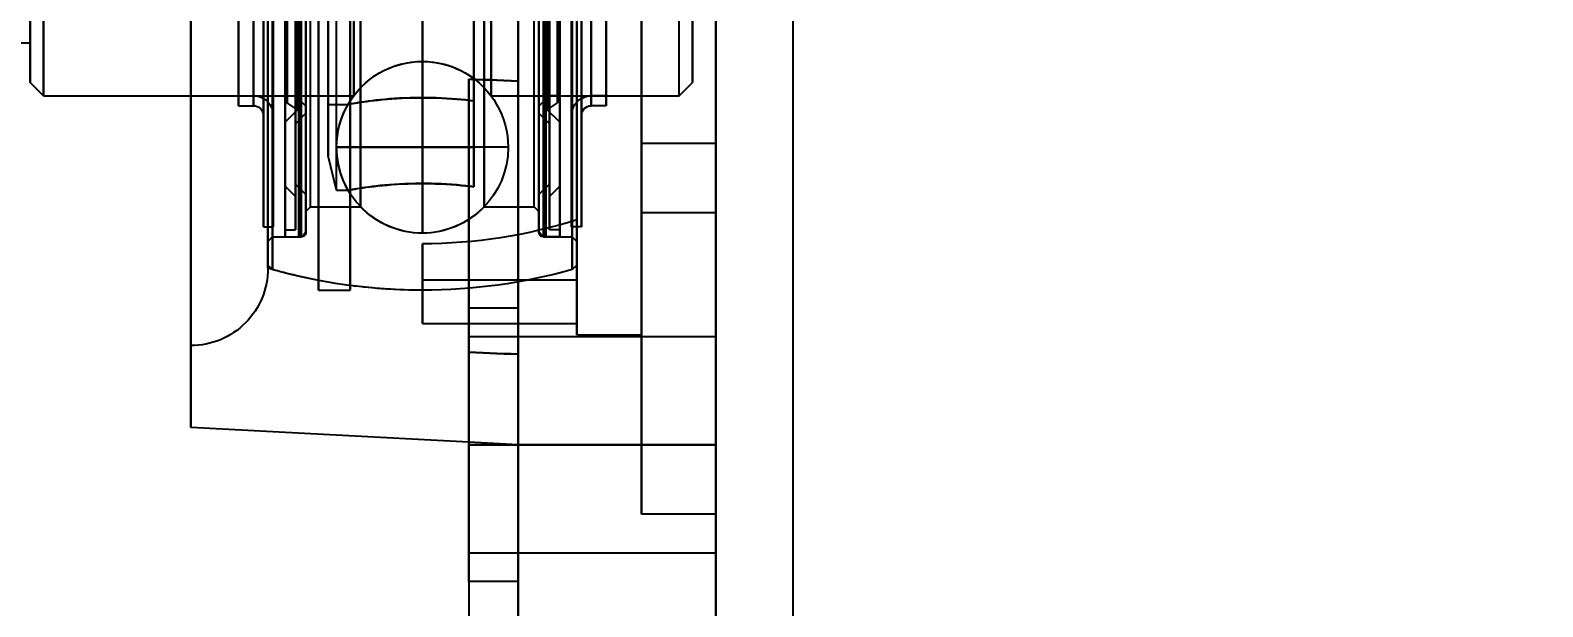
# Model space of a CAD drawing. Header units: millimetres. Extents: x -5505 to 394412, y -8522 to 584759.
# Drawn here: x 30816.9 to 30914.9, y 15663.4 to 15700.7 of the extents above; entities that cross this region are included whole.
import ezdxf

# ---------------------------------------------------------------- set-up
doc = ezdxf.new("R2010")
doc.units = ezdxf.units.MM
doc.linetypes.add('CEN', pattern=[62, 60, -1, 0, -1])
doc.layers.add('MAIN-1', color=7, linetype='Continuous')
doc.layers.add('지시선', color=1, linetype='CEN', lineweight=20)
doc.styles.get("Standard").update_dxf_attribs({"font": 'arial.ttf'})
doc.dimstyles.new('COAD', dxfattribs={"dimtxt": 100, "dimasz": 100, "dimexe": 1.25, "dimexo": 0.625, "dimtad": 1, "dimtxsty": 'Standard', "dimcen": 0, "dimclrd": 161, "dimclre": 161, "dimclrt": 6, "dimadec": 0, "dimazin": 0, "dimtfac": 1, "dimtmove": 0, "dimatfit": 3, "dimfxl": 0, "dimlwd": 5, "dimarcsym": 0})
doc.dimstyles.new('양쪽화살표지름', dxfattribs={"dimtxt": 3.5, "dimasz": 3.5, "dimexe": 2, "dimexo": 1.5, "dimgap": 0.8, "dimtad": 1, "dimdsep": 46, "dimtxsty": 'Standard', "dimcen": 0, "dimclrd": 1, "dimclre": 1, "dimclrt": 2, "dimazin": 2, "dimtfac": 1, "dimtmove": 0, "dimatfit": 1, "dimfxl": 0, "dimlwd": 25, "dimlwe": 25, "dimarcsym": 0})

# ---------------------------------------------------------------- blocks, each defined once
blk = doc.blocks.new('Shaft_Bearing_C!')
for p in [(-45, -90), (0, -90)]:
    blk.add_line(p, (37.6, -90))
blk = doc.blocks.new('Bearing_ucf207')
at = {"layer": 'MAIN-1'}
for p, q in [((0, -46), (0, 46)), ((0, 46), (0, -46)), ((12.8, -46), (12.8, 46)), ((12.8, 46), (12.8, -46)), ((34, -39.583), (34, 39.583)), ((34, 39.583), (34, -39.583)), ((29, 34.583), (29, -34.583)), ((29, -34.369), (29, 34.369)), ((9, 31.443), (9, -31.443)), ((9, -31.443), (9, 31.443)), ((11.45, -32.25), (11.45, 32.25)), ((11.45, -32.094), (11.45, 32.093)), ((11.45, 32.093), (11.45, -32.094)), ((19, 32.305), (19, -32.305)), ((19, -32.305), (19, 32.305)), ((26.55, -32.25), (26.55, 32.25)), ((26.55, 32.25), (26.55, -32.25)), ((26.55, 32.093), (26.55, -32.094)), ((26.55, -32.094), (26.55, 32.093)), ((0, 26.5), (0, -26.5)), ((0, -26.5), (0, 26.5)), ((4.8, 26.5), (4.8, -26.5)), ((4.8, -26.5), (4.8, 26.5)), ((8.7, 24.696), (8.7, -24.696)), ((9.338, -24.696), (9.338, 24.696)), ((9.338, 24.696), (9.338, -24.696)), ((28.662, 24.696), (28.662, -24.696)), ((28.662, -24.696), (28.662, 24.696)), ((29.3, -24.696), (29.3, 24.696)), ((19, -21.195), (19, 21.195)), ((19, 21.195), (19, -21.195)), ((1.5, 0), (1.5, -22.562)), ((1.5, -22.562), (1.5, 0)), ((2.358, -23.42), (2.358, 0)), ((4.8, -38.88), (4.8, 0)), ((7.1, 0), (7.1, -23.42)), ((7.1, 0), (7.1, -24.058)), ((7.1, -24.058), (7.1, 0)), ((8.062, -23.42), (8.062, 0)), ((8.062, 0), (8.062, -23.42)), ((8.062, 0), (8.062, -24.058)), ((8.062, -24.058), (8.062, 0)), ((8.7, 0), (8.7, -31.899)), ((8.7, -31.899), (8.7, 0)), ((8.7, -24.696), (8.7, 0)), ((9, 0), (9, -38.88)), ((9, -38.88), (9, 0)), ((9, 0), (9, -34.369)), ((9, -34.369), (9, 0)), ((9, -32.85), (9, 0)), ((9.3, -34.669), (9.3, 0)), ((9.3, 0), (9.3, -34.669)), ((9.3, -32.55), (9.3, 0)), ((9.338, 0), (9.338, -31.899)), ((9.338, -31.899), (9.338, 0)), ((10.102, 0), (10.102, -32.55)), ((10.102, -32.55), (10.102, 0)), ((10.102, 0), (10.102, -25.131)), ((10.102, 0), (10.102, -32.094)), ((10.102, 0), (10.102, -29.272)), ((10.102, -29.272), (10.102, 0)), ((10.237, 0), (10.237, -23.42)), ((10.237, 0), (10.237, -23.877)), ((10.237, -23.877), (10.237, 0)), ((10.776, 0), (10.776, -29.137)), ((10.776, -29.137), (10.776, 0)), ((10.776, 0), (10.776, -23.42)), ((10.776, 0), (10.776, -32.094)), ((10.776, -32.094), (10.776, 0)), ((10.776, 0), (10.776, -29.946)), ((10.776, 0), (10.776, -25.224)), ((10.911, 0), (10.911, -24.322)), ((10.993, -32.55), (10.993, 0)), ((10.993, 0), (10.993, -32.55)), ((11.15, -32.55), (11.15, 0)), ((11.15, 0), (11.15, -32.55)), ((11.45, -30.9), (11.45, 0)), ((11.45, 0), (11.45, -32.25)), ((11.45, 0), (11.45, -29.811)), ((11.45, 0), (11.45, -24.094)), ((11.45, 0), (11.45, -24.55)), ((11.45, -24.55), (11.45, 0)), ((11.75, -30.6), (11.75, 0)), ((12.8, 0), (12.8, -22.464)), ((12.8, -22.464), (12.8, 0)), ((14.554, -23.42), (14.554, 0)), ((14.554, 0), (14.554, -23.42)), ((14.996, -30.6), (14.996, 0)), ((14.996, 0), (14.996, -30.6)), ((23.004, 0), (23.004, -30.6)), ((23.004, -30.6), (23.004, 0)), ((23.446, 0), (23.446, -23.42)), ((23.446, -23.42), (23.446, 0)), ((23.68, -36), (23.68, 0)), ((24.555, -29.528), (24.555, 0)), ((25.11, -27.306), (25.11, 0)), ((25.11, -23.972), (25.11, 0)), ((25.72, -36), (25.72, 0)), ((26.25, -30.6), (26.25, 0)), ((26.55, -30.9), (26.55, 0)), ((26.55, -24.55), (26.55, 0)), ((26.55, -24.094), (26.55, 0)), ((26.55, -29.811), (26.55, 0)), ((26.85, -32.55), (26.85, 0)), ((26.85, 0), (26.85, -32.55)), ((27.007, 0), (27.007, -32.55)), ((27.007, -32.55), (27.007, 0)), ((27.089, -24.322), (27.089, 0)), ((27.224, -25.224), (27.224, 0)), ((27.224, -29.946), (27.224, 0)), ((27.224, 0), (27.224, -32.094)), ((27.224, -32.094), (27.224, 0)), ((27.224, 0), (27.224, -23.42)), ((27.224, -23.42), (27.224, 0)), ((27.224, 0), (27.224, -29.137)), ((27.224, -29.137), (27.224, 0)), ((27.763, 0), (27.763, -23.877)), ((27.763, -23.877), (27.763, 0)), ((27.763, -23.42), (27.763, 0)), ((27.897, 0), (27.897, -32.55)), ((27.897, -32.55), (27.897, 0)), ((27.897, -29.272), (27.897, 0)), ((27.897, -32.094), (27.897, 0)), ((27.897, -25.131), (27.897, 0)), ((28.662, 0), (28.662, -31.899)), ((28.662, -31.899), (28.662, 0)), ((28.7, -34.669), (28.7, 0)), ((28.7, 0), (28.7, -34.669)), ((28.7, -32.55), (28.7, 0)), ((29, 0), (29, -34.369)), ((29, -34.369), (29, 0)), ((29, -32.85), (29, 0)), ((29.3, 0), (29.3, -31.899)), ((29.3, -31.899), (29.3, 0)), ((29.3, 0), (29.3, -24.696)), ((29.938, 0), (29.938, -23.42)), ((29.938, 0), (29.938, -24.058)), ((29.938, -24.058), (29.938, 0)), ((29.938, -23.42), (29.938, 0)), ((30.9, 0), (30.9, -24.058)), ((30.9, -24.058), (30.9, 0)), ((30.9, -23.42), (30.9, 0)), ((34, 0), (34, -44.889)), ((34, -44.889), (34, 0)), ((43.542, 0), (43.542, -23.42)), ((43.542, -23.42), (43.542, 0)), ((44.4, 0), (44.4, -22.562)), ((44.4, -22.562), (44.4, 0)), ((25.11, -0.811), (25.11, -27.306)), ((23.68, -2.392), (23.68, -35.695)), ((23.68, -2.392), (23.68, -36)), ((23.68, -35.695), (23.68, -2.392)), ((25.72, -2.392), (25.72, -35.367)), ((25.72, -2.392), (25.72, -36)), ((25.72, -35.367), (25.72, -2.392)), ((15.667, -23.748), (15.667, -3.276)), ((15.667, -3.276), (15.667, -23.748)), ((15.667, -3.638), (15.667, -29.303)), ((15.667, -29.303), (15.667, -3.638)), ((12.8, -22.464), (13.258, -22.446)), ((13.258, -22.446), (12.8, -22.464)), ((12.8, -37.161), (12.8, -22.464)), ((12.8, -22.464), (12.8, -37.161)), ((13.258, -22.446), (13.716, -22.429)), ((13.716, -22.429), (13.258, -22.446)), ((13.716, -22.429), (14.173, -22.411)), ((14.173, -22.411), (13.716, -22.429)), ((14.173, -22.411), (14.63, -22.394)), ((14.63, -22.394), (14.173, -22.411)), ((14.63, -22.394), (15.087, -22.376)), ((15.087, -22.376), (14.63, -22.394)), ((15.087, -22.376), (15.544, -22.358)), ((15.544, -22.358), (15.087, -22.376)), ((15.544, -22.358), (16, -22.341)), ((16, -22.341), (15.544, -22.358)), ((16, -22.341), (16, -40.019)), ((16, -37.161), (16, -22.341)), ((16, -40.019), (16, -22.341)), ((16, -22.341), (16, -37.161)), ((2.358, -23.42), (1.5, -22.562)), ((14.554, -23.42), (2.358, -23.42)), ((7.1, -23.42), (8.062, -23.42)), ((10.237, -23.42), (10.776, -23.42)), ((11.45, -24.094), (10.776, -23.42)), ((34, -23.42), (23.446, -23.42)), ((26.55, -24.094), (27.224, -23.42)), ((27.763, -23.42), (27.224, -23.42)), ((30.9, -23.42), (29.938, -23.42)), ((43.542, -23.42), (34, -23.42)), ((43.542, -23.42), (44.4, -22.562)), ((7.1, -24.058), (8.062, -24.058)), ((10.102, -25.131), (10.911, -24.322)), ((10.911, -24.322), (10.237, -23.877)), ((15.667, -23.748), (15.921, -23.717)), ((15.914, -23.718), (15.667, -23.748)), ((15.667, -23.748), (15.667, -26.75)), ((15.667, -26.75), (15.667, -23.748)), ((16.18, -23.689), (15.914, -23.718)), ((15.921, -23.717), (16.195, -23.687)), ((16.463, -23.66), (16.18, -23.689)), ((16.195, -23.687), (16.487, -23.658)), ((16.76, -23.634), (16.463, -23.66)), ((16.487, -23.658), (16.793, -23.631)), ((17.069, -23.61), (16.76, -23.634)), ((16.793, -23.631), (17.113, -23.606)), ((17.388, -23.588), (17.069, -23.61)), ((17.113, -23.606), (17.441, -23.585)), ((17.714, -23.571), (17.388, -23.588)), ((17.441, -23.585), (17.777, -23.568)), ((18.043, -23.557), (17.714, -23.571)), ((17.777, -23.568), (18.116, -23.555)), ((18.374, -23.547), (18.043, -23.557)), ((18.116, -23.555), (18.456, -23.545)), ((18.703, -23.542), (18.374, -23.547)), ((18.456, -23.545), (18.792, -23.541)), ((19.026, -23.54), (18.703, -23.542)), ((18.792, -23.541), (19.123, -23.54)), ((19.35, -23.542), (19.026, -23.54)), ((19.123, -23.54), (19.458, -23.544)), ((19.679, -23.549), (19.35, -23.542)), ((19.458, -23.544), (19.797, -23.552)), ((20.01, -23.559), (19.679, -23.549)), ((19.797, -23.552), (20.137, -23.564)), ((20.339, -23.573), (20.01, -23.559)), ((20.137, -23.564), (20.474, -23.581)), ((20.664, -23.592), (20.339, -23.573)), ((20.474, -23.581), (20.805, -23.601)), ((20.981, -23.613), (20.664, -23.592)), ((20.805, -23.601), (21.127, -23.624)), ((21.289, -23.638), (20.981, -23.613)), ((21.127, -23.624), (21.437, -23.651)), ((21.584, -23.665), (21.289, -23.638)), ((21.437, -23.651), (21.733, -23.679)), ((21.864, -23.693), (21.584, -23.665)), ((21.733, -23.679), (22.011, -23.709)), ((22.127, -23.723), (21.864, -23.693)), ((22.011, -23.709), (22.271, -23.74)), ((22.371, -23.752), (22.127, -23.723)), ((22.271, -23.74), (22.511, -23.77)), ((22.6, -23.782), (22.371, -23.752)), ((22.511, -23.77), (22.739, -23.801)), ((22.816, -23.812), (22.6, -23.782)), ((22.739, -23.801), (22.951, -23.832)), ((23.017, -23.841), (22.816, -23.812)), ((22.951, -23.832), (23.144, -23.861)), ((23.198, -23.869), (23.017, -23.841)), ((23.144, -23.861), (23.316, -23.888)), ((23.359, -23.895), (23.198, -23.869)), ((23.316, -23.888), (23.464, -23.912)), ((23.497, -23.918), (23.359, -23.895)), ((23.464, -23.912), (23.587, -23.933)), ((23.611, -23.937), (23.497, -23.918)), ((23.587, -23.933), (23.683, -23.95)), ((23.699, -23.953), (23.611, -23.937)), ((23.683, -23.95), (23.753, -23.962)), ((23.762, -23.964), (23.699, -23.953)), ((23.753, -23.962), (23.795, -23.97)), ((23.799, -23.97), (23.762, -23.964)), ((23.795, -23.97), (23.811, -23.972)), ((23.811, -23.972), (23.799, -23.97)), ((23.811, -23.972), (23.811, -23.972)), ((23.811, -23.972), (23.811, -23.972)), ((23.811, -23.972), (23.811, -23.972)), ((23.811, -23.972), (23.811, -23.972)), ((23.811, -23.972), (23.811, -23.972)), ((23.811, -23.972), (23.811, -23.972)), ((25.11, -23.972), (23.811, -23.972)), ((27.089, -24.322), (27.763, -23.877)), ((27.897, -25.131), (27.089, -24.322)), ((30.9, -24.058), (29.938, -24.058)), ((10.776, -25.224), (11.45, -24.55)), ((27.224, -25.224), (26.55, -24.55)), ((0, -31), (0, -26.5)), ((0, -31), (0, -26.5)), ((0, -26.5), (4.8, -26.5)), ((0, -26.5), (4.8, -26.5)), ((4.8, -26.5), (4.8, -31)), ((4.8, -31), (4.8, -26.5)), ((13.445, -26.75), (19, -26.75)), ((15.667, -26.75), (19, -26.75)), ((19, -26.75), (15.667, -26.75)), ((15.667, -29.303), (15.667, -26.75)), ((15.667, -26.75), (15.667, -29.303)), ((19, -26.75), (24.555, -26.75)), ((24.555, -26.75), (19, -26.75)), ((24.555, -29.528), (25.11, -27.306)), ((10.776, -29.946), (10.102, -29.272)), ((11.45, -29.811), (10.776, -29.137)), ((15.921, -29.272), (15.667, -29.303)), ((15.667, -29.303), (15.913, -29.273)), ((15.913, -29.273), (16.181, -29.243)), ((16.196, -29.242), (15.921, -29.272)), ((16.181, -29.243), (16.467, -29.215)), ((16.491, -29.213), (16.196, -29.242)), ((16.467, -29.215), (16.77, -29.188)), ((16.804, -29.185), (16.491, -29.213)), ((16.77, -29.188), (17.087, -29.163)), ((17.132, -29.16), (16.804, -29.185)), ((17.087, -29.163), (17.415, -29.142)), ((17.47, -29.139), (17.132, -29.16)), ((17.415, -29.142), (17.751, -29.124)), ((17.818, -29.121), (17.47, -29.139)), ((17.751, -29.124), (18.093, -29.11)), ((18.17, -29.108), (17.818, -29.121)), ((18.093, -29.11), (18.437, -29.101)), ((18.522, -29.099), (18.17, -29.108)), ((18.437, -29.101), (18.778, -29.096)), ((18.872, -29.095), (18.522, -29.099)), ((18.778, -29.096), (19.115, -29.095)), ((19.218, -29.096), (18.872, -29.095)), ((19.115, -29.095), (19.455, -29.099)), ((19.569, -29.101), (19.218, -29.096)), ((19.455, -29.099), (19.798, -29.107)), ((19.922, -29.111), (19.569, -29.101)), ((19.798, -29.107), (20.141, -29.119)), ((20.273, -29.125), (19.922, -29.111)), ((20.141, -29.119), (20.48, -29.136)), ((20.619, -29.144), (20.273, -29.125)), ((20.48, -29.136), (20.811, -29.156)), ((20.955, -29.166), (20.619, -29.144)), ((20.811, -29.156), (21.132, -29.18)), ((21.279, -29.192), (20.955, -29.166)), ((21.132, -29.18), (21.439, -29.206)), ((21.587, -29.22), (21.279, -29.192)), ((21.439, -29.206), (21.731, -29.234)), ((21.878, -29.25), (21.587, -29.22)), ((21.731, -29.234), (22.004, -29.264)), ((22.148, -29.28), (21.878, -29.25)), ((22.004, -29.264), (22.258, -29.293)), ((22.395, -29.31), (22.148, -29.28)), ((22.258, -29.293), (22.491, -29.323)), ((22.627, -29.341), (22.395, -29.31)), ((22.491, -29.323), (22.711, -29.352)), ((22.844, -29.371), (22.627, -29.341)), ((22.711, -29.352), (22.916, -29.382)), ((23.043, -29.4), (22.844, -29.371)), ((22.916, -29.382), (23.103, -29.41)), ((26.55, -29.811), (27.224, -29.137)), ((27.224, -29.946), (27.897, -29.272)), ((23.221, -29.428), (23.043, -29.4)), ((23.103, -29.41), (23.27, -29.436)), ((23.378, -29.453), (23.221, -29.428)), ((23.27, -29.436), (23.417, -29.46)), ((23.511, -29.475), (23.378, -29.453)), ((23.417, -29.46), (23.54, -29.48)), ((23.62, -29.494), (23.511, -29.475)), ((23.54, -29.48), (23.641, -29.497)), ((23.703, -29.508), (23.62, -29.494)), ((23.641, -29.497), (23.718, -29.511)), ((23.762, -29.519), (23.703, -29.508)), ((23.718, -29.511), (23.772, -29.52)), ((23.797, -29.525), (23.762, -29.519)), ((23.772, -29.52), (23.802, -29.526)), ((23.811, -29.527), (23.797, -29.525)), ((23.802, -29.526), (23.811, -29.527)), ((24.555, -29.528), (23.811, -29.528)), ((0, -31), (0, -46)), ((0, -46), (0, -31)), ((0, -31), (4.8, -31)), ((0, -31), (4.8, -31)), ((4.8, -31), (4.8, -46)), ((4.8, -46), (4.8, -31)), ((11.45, -30.9), (11.75, -30.6)), ((14.996, -30.6), (11.75, -30.6)), ((26.25, -30.6), (23.004, -30.6)), ((26.55, -30.9), (26.25, -30.6)), ((8.7, -31.899), (9.338, -31.899)), ((9, -31.443), (9, -35.339)), ((9, -35.339), (9, -31.443)), ((10.102, -32.094), (10.776, -32.094)), ((27.897, -32.094), (27.224, -32.094)), ((29.3, -31.899), (28.662, -31.899)), ((9, -32.85), (9.3, -32.55)), ((11.15, -32.55), (9.3, -32.55)), ((10.102, -32.55), (10.993, -32.55)), ((19, -32.995), (19, -36)), ((19, -36), (19, -32.995)), ((19, -35.339), (19, -32.995)), ((19, -32.995), (19, -35.339)), ((28.7, -32.55), (26.85, -32.55)), ((27.897, -32.55), (27.007, -32.55)), ((29, -32.85), (28.7, -32.55)), ((9.3, -34.669), (9, -34.369)), ((28.7, -34.669), (29, -34.369)), ((29, -34.583), (29, -34.369)), ((9, -35.339), (19, -35.339)), ((9, -35.339), (19, -35.339)), ((9, -38.16), (9, -35.339)), ((19, -35.339), (19, -38.16)), ((19, -38.16), (19, -35.339)), ((25.72, -36), (23.68, -36)), ((12.8, -37.161), (16, -37.161)), ((12.8, -46), (12.8, -37.161)), ((12.8, -37.161), (12.8, -46)), ((12.8, -37.161), (16, -37.161)), ((16, -37.161), (16, -58.5)), ((16, -37.161), (16, -58.5)), ((19, -38.16), (9, -38.16)), ((0, -46), (0, -39)), ((0, -46), (0, -39)), ((16, -39), (0, -39)), ((16, -39), (0, -39)), ((9, -38.88), (4.8, -38.88)), ((16, -39), (16, -46)), ((16, -39), (16, -46)), ((13.258, -40.124), (12.8, -40.142)), ((12.8, -40.142), (13.258, -40.124)), ((12.8, -40.142), (12.8, -54.839)), ((12.8, -40.142), (12.8, -46)), ((12.8, -54.839), (12.8, -40.142)), ((13.716, -40.107), (13.258, -40.124)), ((13.258, -40.124), (13.716, -40.107)), ((14.173, -40.089), (13.716, -40.107)), ((13.716, -40.107), (14.173, -40.089)), ((14.63, -40.071), (14.173, -40.089)), ((14.173, -40.089), (14.63, -40.071)), ((15.087, -40.054), (14.63, -40.071)), ((14.63, -40.071), (15.087, -40.054)), ((15.544, -40.036), (15.087, -40.054)), ((15.087, -40.054), (15.544, -40.036)), ((16, -40.019), (15.544, -40.036)), ((15.544, -40.036), (16, -40.019)), ((16, -40.019), (16, -54.839)), ((16, -54.839), (16, -40.019)), ((16, -45.832), (34, -44.889)), ((0, -58.5), (0, -46)), ((0, -58.5), (0, -46)), ((0, -50.5), (0, -46)), ((0, -50.5), (0, -46)), ((0, -53), (0, -46)), ((0, -53), (0, -46)), ((16, -46), (0, -46)), ((0, -46), (16, -46)), ((16, -46), (0, -46)), ((0, -46), (16, -46)), ((0, -46), (4.8, -46)), ((0, -46), (4.8, -46)), ((0, -46), (12.8, -46)), ((0, -46), (12.8, -46)), ((4.8, -46), (4.8, -50.5)), ((4.8, -50.5), (4.8, -46)), ((12.8, -46), (16, -45.832)), ((12.8, -58.5), (12.8, -46)), ((12.8, -46), (12.8, -58.5)), ((16, -46), (16, -53)), ((16, -46), (16, -53)), ((0, -50.5), (0, -50.5)), ((0, -50.5), (4.8, -50.5)), ((0, -50.5), (4.8, -50.5)), ((4.8, -50.5), (4.8, -50.5)), ((16, -53), (0, -53)), ((16, -53), (0, -53)), ((12.8, -54.839), (16, -54.839)), ((12.8, -54.839), (12.8, -58.5)), ((12.8, -54.839), (16, -54.839)), ((12.8, -58.5), (12.8, -54.839)), ((16, -54.839), (16, -58.5))]:
    blk.add_line(p, q, dxfattribs=at)
for centre, radius, start, end in [((19, -26.75), 5.555, 0, 180.00002), ((19, -26.75), 5.555, 89.99998, 143.16875), ((19, -26.75), 5.555, 36.83122, 89.99998), ((8.062, -24.696), 1.276, 0, 89.99998), ((29.938, -24.696), 1.276, 89.99998, 180.00002), ((8.062, -24.696), 0.638, 0, 89.99998), ((19, -26.75), 5.555, 0, 30.00001), ((29.938, -24.696), 0.638, 89.99998, 180.00002), ((19, -26.75), 5.555, 180.00002, 0), ((19, -26.75), 5.555, 329.99999, 0), ((19, -26.75), 5.555, 223.87359, 270.00002), ((19, -26.75), 5.555, 270.00002, 316.12644), ((19, 0), 32.995, 252.35727, 270.00002), ((19, 0), 32.995, 252.35727, 270.00002), ((10.993, -32.094), 0.456, 270.00002, 0), ((11.15, -32.25), 0.3, 270.00002, 0), ((27.007, -32.094), 0.456, 180.00002, 270.00002), ((26.85, -32.25), 0.3, 180.00002, 270.00002), ((19, 0), 36, 254.36881, 270.00002), ((19, 0), 36, 270.00002, 285.63122), ((19, 0), 36, 280.75833, 286.12763), ((34, -34.583), 5, 180.00002, 270.00002), ((19, 0), 36, 270.00002, 277.46961)]:
    blk.add_arc(centre, radius, start, end, dxfattribs=at)
blk = doc.blocks.new('C-1S DRUM RIGHT')
for p, q in [((112, 252.891), (112, 0)), ((117, 252.891), (117, 0))]:
    blk.add_line(p, q)
blk.add_blockref('Shaft_Bearing_C!', (30, 189.12))
at = {"xscale": -1}
blk.add_blockref('Bearing_ucf207', (112, 119.12), dxfattribs=at)
blk = doc.blocks.new('*D256')
at = {"color": 161, "linetype": 'Continuous', "lineweight": -2, "transparency": 16777216}
for p, q in [((30327.334, 15853.604), (31870.768, 15853.604)), ((30327.334, 14600.713), (31870.768, 14600.713))]:
    blk.add_line(p, q, dxfattribs=at)
at = {"color": 161, "linetype": 'Continuous', "lineweight": 5, "transparency": 16777216}
blk.add_line((31869.518, 14700.713), (31869.518, 15753.604), dxfattribs=at)
at = {"color": 161, "transparency": 16777216}
for points in [[(31852.851, 15753.604), (31886.185, 15753.604), (31869.518, 15853.604)], [(31852.851, 14700.713), (31886.185, 14700.713), (31869.518, 14600.713)]]:
    blk.add_solid(points, dxfattribs=at)
at = {"color": 6, "transparency": 16777216, "insert": (31808.798, 15227.158), "char_height": 100, "attachment_point": 5, "rotation": 90}
blk.add_mtext('1252,89', dxfattribs=at)
blk = doc.blocks.new('지시선_sheet')
at = {"layer": '지시선', "annotation_type": 0, "has_hookline": 1, "hookline_direction": 0, "text_width": 732.551}
blk.add_leader([(-4.308, 0.176), (588.072, 2.34), (1202.179, 1064.327), (1322.179, 1064.327)], dimstyle='양쪽화살표지름', override={"dimasz": 120, "dimgap": 0.8, "dimtad": 0}, dxfattribs=at)

msp = doc.modelspace()

# ---------------------------------------------------------------- block references
for name, p in [('지시선_sheet', (30489.336, 15270.713)), ('C-1S DRUM RIGHT', (30749.336, 15600.713))]:
    msp.add_blockref(name, p)

# ---------------------------------------------------------------- dimensions: what is measured, and where the dimension line sits
dim = msp.add_linear_dim(base=(31869.518, 15853.604), p1=(30326.709, 14600.713), p2=(30326.709, 15853.604), angle=90, dimstyle='COAD')
dim.commit()
dim.dimension.update_dxf_attribs({"geometry": '*D256', "text_midpoint": (31808.798, 15227.158)})

doc.saveas('drawing.dxf')
